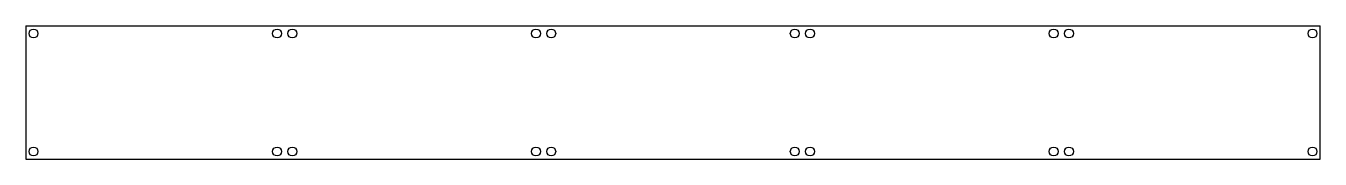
# Model space of a CAD drawing. Extents: x -216 to 216, y -22 to 22.
import ezdxf

# ---------------------------------------------------------------- set-up
doc = ezdxf.new("R2010")
doc.units = 0
doc.header["$MEASUREMENT"] = 0
doc.layers.add('VISIBLE', color=7, linetype='CONTINUOUS')

msp = doc.modelspace()

# ---------------------------------------------------------------- linework, layer by layer
at = {"layer": 'VISIBLE'}
for p, q in [((-215.9, 22.225), (215.9, 22.225)), ((-215.9, 22.225), (-215.9, -22.225)), ((215.9, -22.225), (215.9, 22.225)), ((-215.9, -22.225), (215.9, -22.225))]:
    msp.add_line(p, q, dxfattribs=at)
for centre in [(-213.36, 19.685), (-132.08, 19.685), (-127, 19.685), (-45.72, 19.685), (-40.64, 19.685), (40.64, 19.685), (45.72, 19.685), (127, 19.685), (132.08, 19.685), (213.36, 19.685), (-213.36, -19.685), (-132.08, -19.685), (-127, -19.685), (-45.72, -19.685), (-40.64, -19.685), (40.64, -19.685), (45.72, -19.685), (127, -19.685), (132.08, -19.685), (213.36, -19.685)]:
    msp.add_circle(centre, 1.5, dxfattribs=at)

doc.saveas('drawing.dxf')
